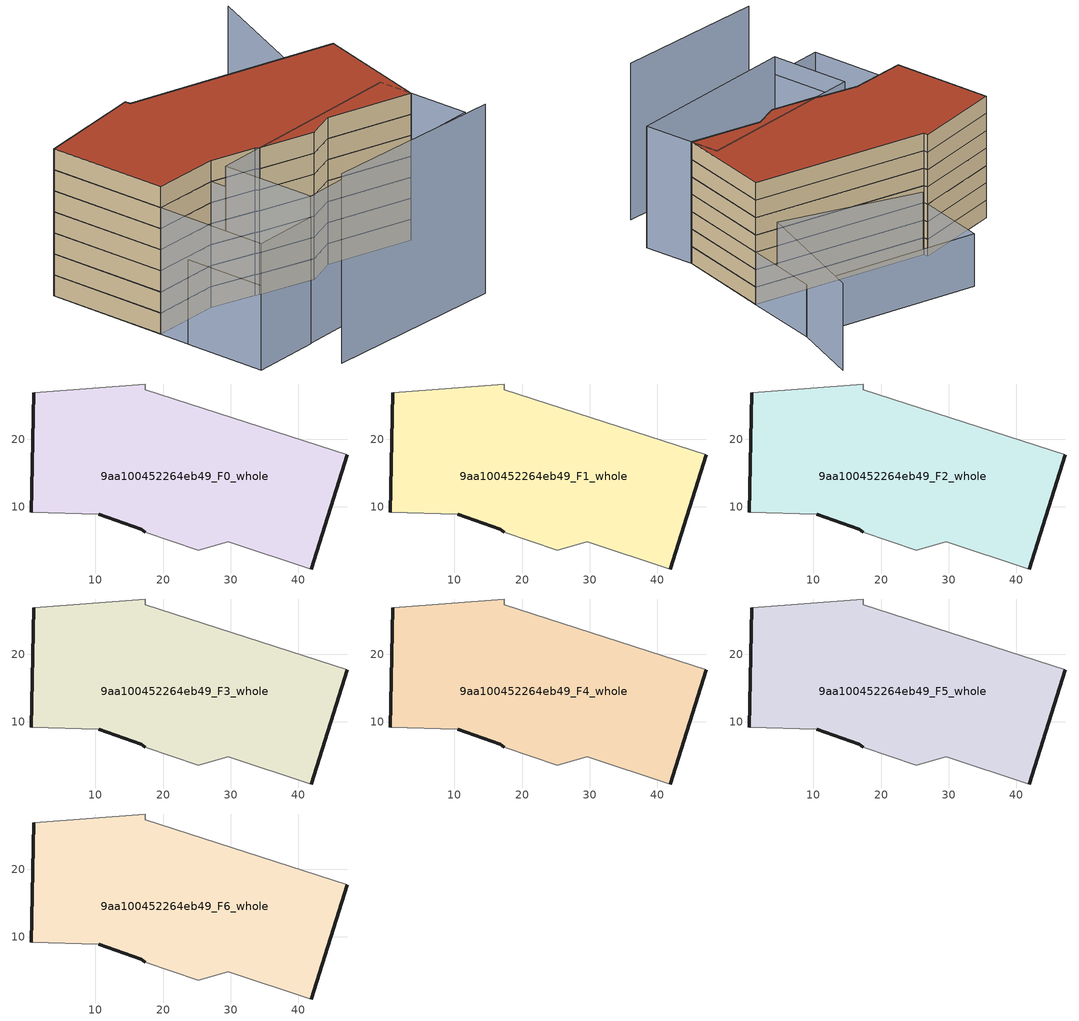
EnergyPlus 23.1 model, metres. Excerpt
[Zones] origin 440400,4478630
9aa100452264eb49_F0_whole
 floor ground (EU_floor_Construction): 41.91,0.78 47.26,17.66 17.34,27.33 17.34,28.16 0.87,26.84 0.51,9.14 10.48,8.87 16.76,6.62 17.38,6.23 25.22,3.51 29.68,4.8 z0
 wall outside (EU_wall_Construction): 17.38,6.23 16.76,6.62 10.48,8.87 / 0.51,9.14 0.87,26.84 / 47.26,17.66 41.91,0.78 z0:3
 wall adiabatic (EU_wall_Construction): 10.48,8.87 0.51,9.14 / 0.87,26.84 17.34,28.16 17.34,27.33 47.26,17.66 / 41.91,0.78 29.68,4.8 25.22,3.51 17.38,6.23 z0:3
9aa100452264eb49_F1_whole
 floor to 9aa100452264eb49_F0_whole (EU_floor_Construction): 41.91,0.78 47.25,17.66 17.34,27.33 17.34,28.16 0.87,26.84 0.5,9.14 10.48,8.87 16.76,6.62 17.38,6.23 25.21,3.51 29.68,4.8 z3
 wall outside (EU_wall_Construction): 17.38,6.23 16.76,6.62 10.48,8.87 / 0.51,9.14 0.87,26.84 / 47.26,17.66 41.91,0.78 z3:6
 wall adiabatic (EU_wall_Construction): 10.48,8.87 0.51,9.14 / 0.87,26.84 17.34,28.16 17.34,27.33 47.26,17.66 / 41.91,0.78 29.68,4.8 25.22,3.51 17.38,6.23 z3:6
9aa100452264eb49_F2_whole
 floor to 9aa100452264eb49_F1_whole (EU_floor_Construction): 41.91,0.78 47.25,17.66 17.34,27.33 17.34,28.16 0.87,26.84 0.5,9.14 10.48,8.87 16.76,6.62 17.38,6.23 25.21,3.51 29.68,4.8 z6
 wall outside (EU_wall_Construction): 17.38,6.23 16.76,6.62 10.48,8.87 / 0.51,9.14 0.87,26.84 / 47.26,17.66 41.91,0.78 z6:9
 wall adiabatic (EU_wall_Construction): 10.48,8.87 0.51,9.14 / 0.87,26.84 17.34,28.16 17.34,27.33 47.26,17.66 / 41.91,0.78 29.68,4.8 25.22,3.51 17.38,6.23 z6:9
9aa100452264eb49_F3_whole
 floor to 9aa100452264eb49_F2_whole (EU_floor_Construction): 41.91,0.78 47.25,17.66 17.34,27.33 17.34,28.16 0.87,26.84 0.5,9.14 10.48,8.87 16.76,6.62 17.38,6.23 25.21,3.51 29.68,4.8 z9
 wall outside (EU_wall_Construction): 17.38,6.23 16.76,6.62 10.48,8.87 / 0.51,9.14 0.87,26.84 / 47.26,17.66 41.91,0.78 z9:12
 wall adiabatic (EU_wall_Construction): 10.48,8.87 0.51,9.14 / 0.87,26.84 17.34,28.16 17.34,27.33 47.26,17.66 / 41.91,0.78 29.68,4.8 25.22,3.51 17.38,6.23 z9:12
9aa100452264eb49_F4_whole
 floor to 9aa100452264eb49_F3_whole (EU_floor_Construction): 41.91,0.78 47.25,17.66 17.34,27.33 17.34,28.16 0.87,26.84 0.5,9.14 10.48,8.87 16.76,6.62 17.38,6.23 25.21,3.51 29.68,4.8 z12
 wall outside (EU_wall_Construction): 17.38,6.23 16.76,6.62 10.48,8.87 / 0.51,9.14 0.87,26.84 / 47.26,17.66 41.91,0.78 z12:15
 wall adiabatic (EU_wall_Construction): 10.48,8.87 0.51,9.14 / 0.87,26.84 17.34,28.16 17.34,27.33 47.26,17.66 / 41.91,0.78 29.68,4.8 25.22,3.51 17.38,6.23 z12:15
9aa100452264eb49_F5_whole
 floor to 9aa100452264eb49_F4_whole (EU_floor_Construction): 41.91,0.78 47.25,17.66 17.34,27.33 17.34,28.16 0.87,26.84 0.5,9.14 10.48,8.87 16.76,6.62 17.38,6.23 25.21,3.51 29.68,4.8 z15
 wall outside (EU_wall_Construction): 17.38,6.23 16.76,6.62 10.48,8.87 / 0.51,9.14 0.87,26.84 / 47.26,17.66 41.91,0.78 z15:18
 wall adiabatic (EU_wall_Construction): 10.48,8.87 0.51,9.14 / 0.87,26.84 17.34,28.16 17.34,27.33 47.26,17.66 / 41.91,0.78 29.68,4.8 25.22,3.51 17.38,6.23 z15:18
9aa100452264eb49_F6_whole
 floor to 9aa100452264eb49_F5_whole (EU_floor_Construction): 41.91,0.78 47.25,17.66 17.34,27.33 17.34,28.16 0.87,26.84 0.5,9.14 10.48,8.87 16.76,6.62 17.38,6.23 25.21,3.51 29.68,4.8 z18
 wall outside (EU_wall_Construction): 17.38,6.23 16.76,6.62 10.48,8.87 / 0.51,9.14 0.87,26.84 / 47.26,17.66 41.91,0.78 z18:21
 wall adiabatic (EU_wall_Construction): 10.48,8.87 0.51,9.14 / 0.87,26.84 17.34,28.16 17.34,27.33 47.26,17.66 / 41.91,0.78 29.68,4.8 25.22,3.51 17.38,6.23 z18:21
 roof outside (EU_roof_Construction): 47.26,17.66 41.91,0.78 29.68,4.8 25.22,3.51 17.38,6.23 16.76,6.62 10.48,8.87 0.51,9.14 0.87,26.84 17.34,28.16 17.34,27.33 z21
shading: 8.09,-14.35 35.49,-16.24 z0:27; 0.35,4.58 0.15,-7.48 z0:12; 41.78,-8.11 10.17,-7.64 / 10.17,-7.64 10.37,6.33 / 10.37,6.33 41.99,5.87 / 41.99,5.87 41.78,-8.11 z0:21; 0.15,-7.48 0.51,9.14 / 0.51,9.14 10.53,8.92 / 10.53,8.92 10.17,-7.69 / 10.17,-7.69 0.15,-7.48 z0:18; 51.39,30.91 47.25,17.66 / 47.25,17.66 17.02,27.1 / 17.02,27.1 21.16,40.36 / 21.16,40.36 51.39,30.91 z0:9; 57.28,42.62 46.54,21.29 / 46.54,21.29 24.23,32.53 z0:15
[Building]
EU S2 Campaign: North Axis=0; Terrain=City; Solar Distribution=FullExterior
[Site:Location]
Madrid: Latitude=40.5; Longitude=-3.5; Time Zone=1; Elevation=609
[SizingPeriod:WeatherFileDays]
AnnualSizingPeriod: Begin Month=1; Begin Day of Month=1; End Month=12; End Day of Month=31; Day of Week for Start Day=Monday; Use Weather File Daylight Saving Period=No; Use Weather File Rain and Snow Indicators=No
[MATERIAL]
EU_InternalMass_Material: Roughness=MediumRough; Thickness=0.1; Conductivity=1; Density=1800; Specific Heat=900; Thermal Absorptance=0.9; Solar Absorptance=0.7; Visible Absorptance=0.7
[MATERIAL:NOMASS] Roughness=MediumRough; Thermal Absorptance=0.9; Solar Absorptance=0.7; Visible Absorptance=0.7
Name | Thermal Resistance
EU_wall_NoMass | 0.459673
EU_roof_NoMass | 0.495815
EU_floor_NoMass | 0.788942
[CONSTRUCTION]
EU_wall_Construction: EU_wall_NoMass
EU_roof_Construction: EU_roof_NoMass
EU_floor_Construction: EU_floor_NoMass
EU_InternalMass_Construction: EU_InternalMass_Material
[ZONE] Type=1; Multiplier=1; Ceiling Height=autocalculate; Volume=2549.91; Floor Area=autocalculate; Part of Total Floor Area=Yes
9aa100452264eb49_F0_whole; 9aa100452264eb49_F1_whole; 9aa100452264eb49_F2_whole; 9aa100452264eb49_F3_whole; 9aa100452264eb49_F4_whole; 9aa100452264eb49_F5_whole; 9aa100452264eb49_F6_whole
[INTERNALMASS] Construction=EU_InternalMass_Construction; Surface Area=849.968
Name | Zone or ZoneList
9aa100452264eb49_F0_whole_EU_InternalMass | 9aa100452264eb49_F0_whole
9aa100452264eb49_F1_whole_EU_InternalMass | 9aa100452264eb49_F1_whole
9aa100452264eb49_F2_whole_EU_InternalMass | 9aa100452264eb49_F2_whole
9aa100452264eb49_F3_whole_EU_InternalMass | 9aa100452264eb49_F3_whole
9aa100452264eb49_F4_whole_EU_InternalMass | 9aa100452264eb49_F4_whole
9aa100452264eb49_F5_whole_EU_InternalMass | 9aa100452264eb49_F5_whole
9aa100452264eb49_F6_whole_EU_InternalMass | 9aa100452264eb49_F6_whole
[OTHEREQUIPMENT] Fuel Type=Electricity; Design Level Calculation Method=Watts/Area; Power per Zone Floor Area=1; Fraction Latent=0; Fraction Radiant=0; Fraction Lost=0; Carbon Dioxide Generation Rate=0; EndUse Subcategory=EU_Step8_InternalGains
Name | Zone or ZoneList or Space or SpaceList | Schedule
EU_Step8_InternalGain_9aa100452264eb49_F0_whole_f000 | 9aa100452264eb49_F0_whole | EU_Step8_GainSchedule_9aa100452264eb49_F0_whole_f000
EU_Step8_InternalGain_9aa100452264eb49_F1_whole_f000 | 9aa100452264eb49_F1_whole | EU_Step8_GainSchedule_9aa100452264eb49_F1_whole_f000
EU_Step8_InternalGain_9aa100452264eb49_F2_whole_f000 | 9aa100452264eb49_F2_whole | EU_Step8_GainSchedule_9aa100452264eb49_F2_whole_f000
EU_Step8_InternalGain_9aa100452264eb49_F3_whole_f000 | 9aa100452264eb49_F3_whole | EU_Step8_GainSchedule_9aa100452264eb49_F3_whole_f000
EU_Step8_InternalGain_9aa100452264eb49_F4_whole_f000 | 9aa100452264eb49_F4_whole | EU_Step8_GainSchedule_9aa100452264eb49_F4_whole_f000
EU_Step8_InternalGain_9aa100452264eb49_F5_whole_f000 | 9aa100452264eb49_F5_whole | EU_Step8_GainSchedule_9aa100452264eb49_F5_whole_f000
EU_Step8_InternalGain_9aa100452264eb49_F6_whole_f000 | 9aa100452264eb49_F6_whole | EU_Step8_GainSchedule_9aa100452264eb49_F6_whole_f000
[ZONEVENTILATION:DESIGNFLOWRATE] Schedule=EU_AlwaysOn; Design Flow Rate Calculation Method=AirChanges/Hour; Air Changes per Hour=0.719161; Ventilation Type=Natural; Fan Pressure Rise=0; Fan Total Efficiency=1; Constant Term Coefficient=1; Temperature Term Coefficient=0; Velocity Term Coefficient=0; Velocity Squared Term Coefficient=0; Minimum Indoor Temperature=-100; Maximum Indoor Temperature=100; Delta Temperature=-100; Minimum Outdoor Temperature=-100; Maximum Outdoor Temperature=100; Maximum Wind Speed=40
Name | Zone or ZoneList or Space or SpaceList
EU_ConstantAir_9aa100452264eb49_F0_whole | 9aa100452264eb49_F0_whole
EU_ConstantAir_9aa100452264eb49_F1_whole | 9aa100452264eb49_F1_whole
EU_ConstantAir_9aa100452264eb49_F2_whole | 9aa100452264eb49_F2_whole
EU_ConstantAir_9aa100452264eb49_F3_whole | 9aa100452264eb49_F3_whole
EU_ConstantAir_9aa100452264eb49_F4_whole | 9aa100452264eb49_F4_whole
EU_ConstantAir_9aa100452264eb49_F5_whole | 9aa100452264eb49_F5_whole
EU_ConstantAir_9aa100452264eb49_F6_whole | 9aa100452264eb49_F6_whole
[HVACTEMPLATE:THERMOSTAT] Constant Heating Setpoint=20; Constant Cooling Setpoint=50
EU_HeatOnly_9aa100452264eb49_F0_whole; EU_HeatOnly_9aa100452264eb49_F1_whole; EU_HeatOnly_9aa100452264eb49_F2_whole; EU_HeatOnly_9aa100452264eb49_F3_whole; EU_HeatOnly_9aa100452264eb49_F4_whole; EU_HeatOnly_9aa100452264eb49_F5_whole; EU_HeatOnly_9aa100452264eb49_F6_whole
[HVACTEMPLATE:ZONE:IDEALLOADSAIRSYSTEM] System Availability Schedule=EU_AlwaysOn; Maximum Heating Supply Air Temperature=50; Minimum Cooling Supply Air Temperature=13; Maximum Heating Supply Air Humidity Ratio=0.0156; Minimum Cooling Supply Air Humidity Ratio=0.0077; Heating Limit=NoLimit; Cooling Limit=NoLimit; Heating Availability Schedule=EU_AlwaysOn; Cooling Availability Schedule=EU_CoolingOff; Dehumidification Control Type=ConstantSensibleHeatRatio; Cooling Sensible Heat Ratio=0.7; Dehumidification Setpoint=60; Humidification Control Type=None; Humidification Setpoint=30; Outdoor Air Method=None; Outdoor Air Flow Rate per Person=0.00944; Outdoor Air Flow Rate per Zone Floor Area=0; Outdoor Air Flow Rate per Zone=0; Demand Controlled Ventilation Type=None; Outdoor Air Economizer Type=NoEconomizer; Heat Recovery Type=None; Sensible Heat Recovery Effectiveness=0.7; Latent Heat Recovery Effectiveness=0.65
Name | Template Thermostat
9aa100452264eb49_F0_whole | EU_HeatOnly_9aa100452264eb49_F0_whole
9aa100452264eb49_F1_whole | EU_HeatOnly_9aa100452264eb49_F1_whole
9aa100452264eb49_F2_whole | EU_HeatOnly_9aa100452264eb49_F2_whole
9aa100452264eb49_F3_whole | EU_HeatOnly_9aa100452264eb49_F3_whole
9aa100452264eb49_F4_whole | EU_HeatOnly_9aa100452264eb49_F4_whole
9aa100452264eb49_F5_whole | EU_HeatOnly_9aa100452264eb49_F5_whole
9aa100452264eb49_F6_whole | EU_HeatOnly_9aa100452264eb49_F6_whole
[SIZING:ZONE] Zone Cooling Design Supply Air Temperature Input Method=SupplyAirTemperature; Zone Cooling Design Supply Air Temperature=13; Zone Heating Design Supply Air Temperature Input Method=SupplyAirTemperature; Zone Heating Design Supply Air Temperature=50; Zone Cooling Design Supply Air Humidity Ratio=0.008; Zone Heating Design Supply Air Humidity Ratio=0.008; Cooling Design Air Flow Method=DesignDay; Cooling Design Air Flow Rate=0; Cooling Minimum Air Flow per Zone Floor Area=0.000762; Cooling Minimum Air Flow=0; Cooling Minimum Air Flow Fraction=0.2; Heating Design Air Flow Method=DesignDay; Heating Design Air Flow Rate=0; Heating Maximum Air Flow per Zone Floor Area=0.002032; Heating Maximum Air Flow=0.141576; Heating Maximum Air Flow Fraction=0.3; Account for Dedicated Outdoor Air System=No; Dedicated Outdoor Air System Control Strategy=NeutralSupplyAir; Dedicated Outdoor Air Low Setpoint Temperature for Design=autosize; Dedicated Outdoor Air High Setpoint Temperature for Design=autosize; Zone Load Sizing Method=Sensible Load Only No Latent Load; Zone Latent Cooling Design Supply Air Humidity Ratio Input Method=HumidityRatioDifference; Zone Cooling Design Supply Air Humidity Ratio Difference=0.005; Zone Latent Heating Design Supply Air Humidity Ratio Input Method=HumidityRatioDifference; Zone Humidification Design Supply Air Humidity Ratio Difference=0.005
9aa100452264eb49_F0_whole; 9aa100452264eb49_F1_whole; 9aa100452264eb49_F2_whole; 9aa100452264eb49_F3_whole; 9aa100452264eb49_F4_whole; 9aa100452264eb49_F5_whole; 9aa100452264eb49_F6_whole
[SCHEDULE:CONSTANT]
Name | Hourly Value
EU_AlwaysOn | 1
EU_CoolingOff | 0
[SCHEDULE:FILE] Column Number=1; Rows to Skip at Top=0; Number of Hours of Data=8760; Column Separator=Comma; Interpolate to Timestep=No; Minutes per Item=60; Adjust Schedule for Daylight Savings=Yes
Name | File
EU_Step8_GainSchedule_9aa100452264eb49_F0_whole_f000 | ../../schedules/9aa100452264eb49/9aa100452264eb49_F0_whole_f000_gain.csv
EU_Step8_GainSchedule_9aa100452264eb49_F1_whole_f000 | ../../schedules/9aa100452264eb49/9aa100452264eb49_F1_whole_f000_gain.csv
EU_Step8_GainSchedule_9aa100452264eb49_F2_whole_f000 | ../../schedules/9aa100452264eb49/9aa100452264eb49_F2_whole_f000_gain.csv
EU_Step8_GainSchedule_9aa100452264eb49_F3_whole_f000 | ../../schedules/9aa100452264eb49/9aa100452264eb49_F3_whole_f000_gain.csv
EU_Step8_GainSchedule_9aa100452264eb49_F4_whole_f000 | ../../schedules/9aa100452264eb49/9aa100452264eb49_F4_whole_f000_gain.csv
EU_Step8_GainSchedule_9aa100452264eb49_F5_whole_f000 | ../../schedules/9aa100452264eb49/9aa100452264eb49_F5_whole_f000_gain.csv
EU_Step8_GainSchedule_9aa100452264eb49_F6_whole_f000 | ../../schedules/9aa100452264eb49/9aa100452264eb49_F6_whole_f000_gain.csv
